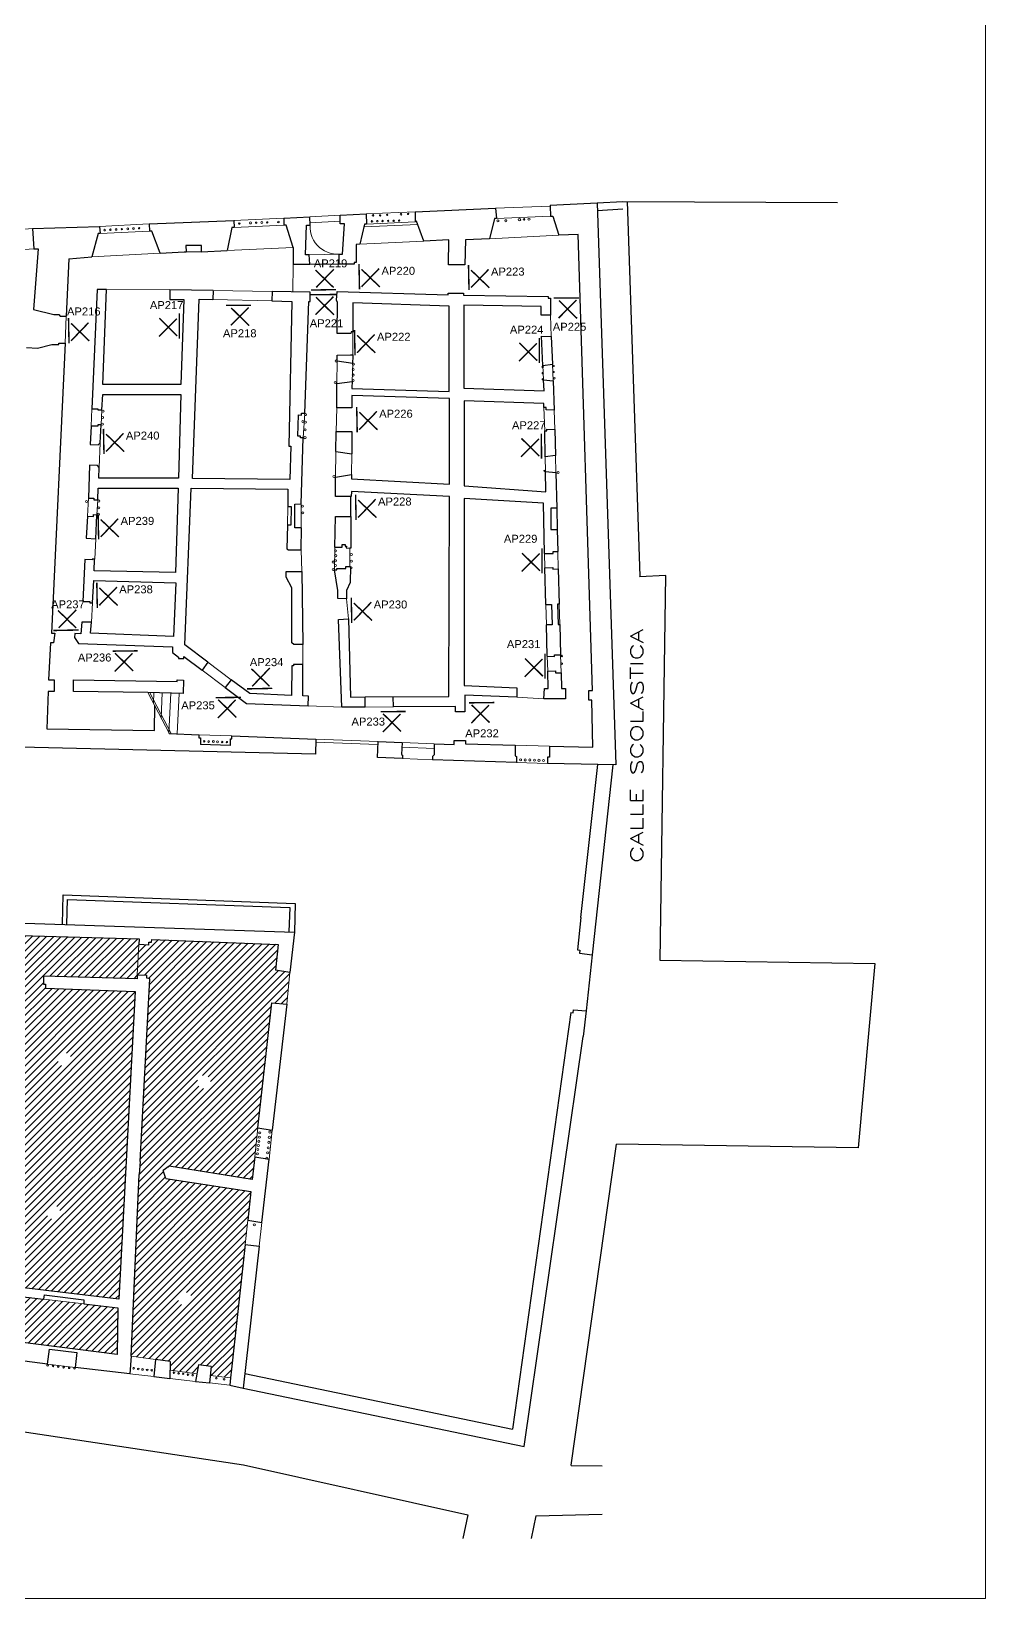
# Model space of a CAD drawing. Header units: millimetres. Extents: x 195 to 76808, y -2861 to 4318.
# Drawn here: x 2607 to 4395, y -2861 to 77 of the extents above; entities that cross this region are included whole.
import ezdxf
from ezdxf.enums import TextEntityAlignment as Align

# ---------------------------------------------------------------- set-up
doc = ezdxf.new("R2010")
doc.units = ezdxf.units.MM
for name, color, linetype, lineweight in [('_sottile', 253, 'Continuous', 5), ('LAMPADINE', 30, 'Continuous', 30), ('muri', 7, 'Continuous', 9)]:
    doc.layers.add(name, color=color, linetype=linetype, lineweight=lineweight)
doc.styles.add('DITTA', font='COMPLEX.SHX', dxfattribs={"height": 60})
doc.styles.add('ducale_200', font='ARIAL.TTF', dxfattribs={"height": 1})

# ---------------------------------------------------------------- blocks, each defined once
blk = doc.blocks.new('re')
at = {"const_width": 0.3}
for points in [[(51.55, 419.05), (51.66, 413.81)], [(55.72, 418.12), (52.08, 414.34)], [(52.09, 417.95), (55.87, 414.31)]]:
    blk.add_lwpolyline(points, dxfattribs=at)

msp = doc.modelspace()

# ---------------------------------------------------------------- hatches: boundary and pattern name
at = {"layer": '_sottile'}
h = msp.add_hatch(dxfattribs=at)
h.set_pattern_fill('ANSI31', color=256, scale=3, style=0)
h.set_pattern_definition([(45, (71721.625, 1407.482), (-6.7351921, 6.7351921), [])])
h.paths.add_polyline_path([(2237.3, -1317.5), (2214.3, -1317.5), (2214.2, -1310), (2209.4, -1310.1), (2207.8, -1443.8), (2212.8, -1443.8), (2212.8, -1436.7), (2235.6, -1436.7)])
h.paths.add_polyline_path([(2213.9, -1384.5, -1), (2217.3, -1384.5, -1)], flags=16)
h.paths.add_polyline_path([(2214.4, -1374.4, -1), (2217.6, -1374.4, -1)], flags=16)
h.paths.add_polyline_path([(2217, -1393.2, -1), (2213.8, -1393.2, -1)], flags=16)
h.paths.add_polyline_path([(2214.2, -1366.5, -1), (2217.4, -1366.5, -1)], flags=16)
h.paths.add_polyline_path([(2217.2, -1402.3, -1), (2214, -1402.3, -1)], flags=16)
h.paths.add_polyline_path([(2214.6, -1359.5, -1), (2217.4, -1359.5, -1)], flags=16)
h.paths.add_polyline_path([(2217.6, -1411.2, -1), (2214, -1411.2, -1)], flags=16)
h.paths.add_polyline_path([(2214.2, -1352, -1), (2217.4, -1352, -1)], flags=16)
h.paths.add_polyline_path([(2217.2, -1419.8, -1), (2213.6, -1419.8, -1)], flags=16)
h.paths.add_polyline_path([(2214.3, -1343.1, -1), (2217.7, -1343.1, -1)], flags=16)
h.paths.add_polyline_path([(2216.8, -1428.9, -1), (2213.2, -1428.9, -1)], flags=16)
h.paths.add_polyline_path([(2214.4, -1333.8, -1), (2217.2, -1333.8, -1)], flags=16)
h.paths.add_polyline_path([(2214.6, -1324.9, -1), (2217.8, -1324.9, -1)], flags=16)
h.paths.add_polyline_path([(2058.3, -1682.4), (2004.2, -1683.3), (2006.6, -1709), (2060.9, -1708.6)])
h.paths.add_polyline_path([(2133.2, -1681.4), (2058.3, -1682.4), (2060.9, -1708.6), (2136.7, -1708.2)])
h.paths.add_polyline_path([(3057.5, -1744.4), (3085.5, -1746.7), (3091, -1687.6), (3064.3, -1683.3), (3069.6, -1634.8), (2832.7, -1625.5), (2832, -1630.8), (2827.2, -1630.5), (2827, -1636.2), (2808.1, -1635.3), (2805.2, -1692), (2823.5, -1692.7), (2823.2, -1698.2), (2828.6, -1699.1), (2810.9, -2042), (2809.1, -2066.4), (2793.6, -2406.9), (2839.4, -2412.8), (2867.2, -2416.4), (2866.7, -2432.8), (2917, -2439.8), (2920.3, -2423.2), (2943.7, -2426.2), (2942.2, -2442.7), (2980.2, -2447.5), (2981.8, -2431.1), (3007.2, -2197.4), (3012.2, -2151.6), (3018, -2098), (2858.6, -2073.9), (2854, -2058.9), (2865.3, -2050.7), (3020.6, -2075.7), (3025.4, -2032.8), (3031.4, -1978.6)])
h.paths.add_polyline_path([(2942.7, -1892.5, -1), (2917.7, -1892.5, -1)], flags=16)
h.paths.add_polyline_path([(2907.1, -2299.3, -1), (2882, -2299.3, -1)], flags=16)
h.paths.add_polyline_path([(2550.7, -1715.5), (2529, -1714.8), (2529.2, -1707), (2526.2, -1706.9), (2526.6, -1691.2), (2584.5, -1692.9), (2584.5, -1708.4), (2581.6, -1708.4), (2581.6, -1715.3), (2574.9, -1715), (2551, -2273.8), (2770.9, -2299.6), (2801.2, -1723.3), (2633.1, -1717.1), (2633.4, -1709.4), (2629.5, -1709.4), (2629.5, -1694.2), (2804.8, -1699.4), (2805.2, -1692), (2808.1, -1635.3), (2808.6, -1624.5), (2382.5, -1612.6), (2375.6, -1686.8), (2478.3, -1689.8), (2478.3, -1705.4), (2475.9, -1705.4), (2475.6, -1712.9), (2330.7, -1708), (2330.5, -1712.1), (2327.6, -1778.1), (2307.3, -2246.6), (2387.7, -2256.2), (2462.9, -2265.2), (2526, -2272.7)])
h.paths.add_polyline_path([(2446.4, -1845.4, -1), (2421.3, -1845.4, -1)], flags=16)
h.paths.add_polyline_path([(2681.7, -1850.8, -1), (2656.7, -1850.8, -1)], flags=16)
h.paths.add_polyline_path([(2425.6, -2132, -1), (2400.5, -2132, -1)], flags=16)
h.paths.add_polyline_path([(2660.9, -2137.5, -1), (2635.8, -2137.5, -1)], flags=16)
h.paths.add_polyline_path([(2214.1, -2131.8), (2190.9, -2131.4), (2188.8, -2179.6), (2212, -2181)], flags=17)
h.paths.add_polyline_path([(2188.8, -2179.6), (2190.9, -2131.4), (2193.3, -2076.4), (2017.2, -2065.1), (2017.8, -2054.1), (2022.6, -2054.1), (2022.6, -2050.9), (2247.9, -2062.3), (2293.5, -2064.3), (2306, -1777.7), (2308.8, -1711.6), (2310, -1684.9), (2231.2, -1682.7), (2226.9, -1837.6), (2204.8, -1837), (2210.6, -1707.7), (2194.1, -1707.8), (2136.7, -1708.2), (2060.9, -1708.6), (2006.6, -1709), (1991.6, -1709.1), (1989.5, -1746.6), (1964.8, -1745.2), (1963.7, -1789.1), (1987.1, -1790.4), (1978.5, -1944.6), (2156.1, -1956.5), (2199.5, -1959.1), (2202.9, -1881), (2225.6, -1881), (2222.9, -1979.2), (1978.2, -1965.5), (1977.4, -1976.7), (1957.1, -1975.3), (1957.1, -1969.5), (1954, -1969.3), (1949, -2038), (1956.1, -2038), (1957.1, -2031.9), (1973.6, -2033), (1972.5, -2048.4), (1972.1, -2062.2), (1969.3, -2116.7), (1966.6, -2167.8), (1964.6, -2207.2), (2138.2, -2226.1), (2136.4, -2247.9), (2068.4, -2239.7), (2062.7, -2315.8), (2182.3, -2330.1)])
h.paths.add_polyline_path([(2099.9, -2178.6, -1), (2124.9, -2178.6, -1)], flags=16)
h.paths.add_polyline_path([(2101.4, -1848, -1), (2126.4, -1848, -1)], flags=16)
h.paths.add_polyline_path([(2526.2, -2289.5), (2308.5, -2262.9), (2307.9, -2276.1), (2284.3, -2277.4), (2293.5, -2064.3), (2247.9, -2062.3), (2247, -2081.1), (2216.3, -2079.4), (2214.1, -2131.8), (2212, -2181), (2205.5, -2337.7), (2281.4, -2344.7), (2282.3, -2324.6), (2305.3, -2330.2), (2304.6, -2346.5), (2522.7, -2372.4), (2523.8, -2352.6), (2544.9, -2353.4), (2545.6, -2375.3), (2767.5, -2403.3), (2769, -2316.1), (2705.4, -2308.6), (2629.3, -2299.7), (2548.4, -2290.3), (2546.7, -2309.1), (2525, -2307.5)])
h.paths.add_polyline_path([(2019, -2037.5), (2695.7, -2037.5), (2695.7, -1991.4), (2019, -1991.4)], flags=9)
h.paths.add_polyline_path([(2019, -2037.5), (2695.7, -2037.5), (2695.7, -1991.4), (2019, -1991.4)], flags=24)

# ---------------------------------------------------------------- linework, layer by layer
for p, q in [((3097.7, -359.9), (3096.7, -412)), ((2866.4, -407.8), (2747.4, -407)), ((2669.9, -508.1), (2672.3, -457.2)), ((3581.2, -495.4), (3579.4, -455.5)), ((3209.4, -529.5), (3209.4, -486.9)), ((3179.1, -628.8), (3177.8, -673.3)), ((2733.9, -740.9), (2736, -694.6)), ((3112.3, -895.5), (3113.4, -935.8)), ((2719.4, -1031), (2721.6, -994.6)), ((3201.2, -1024.8), (3197.7, -987.1)), ((3115.8, -1110.3), (3115.8, -1072.6)), ((3567.4, -1174.3), (3516.5, -1171.4)), ((3125.6, -1187.6), (3188.4, -1190.1)), ((2808.1, -1635.3), (2805.2, -1692)), ((3091, -1687.6), (3085.5, -1746.7))]:
    msp.add_line(p, q, dxfattribs=at)
for points in [[(3234.1, -265.3), (3326, -261.7)], [(3476.6, -254.9), (3579.1, -250.8)], [(2515.1, -300.2), (2608.9, -293.2)], [(2734.8, -289.1), (2827.6, -284.1)], [(2986, -277.9), (3079.9, -273.7)], [(2987, -290.9), (3079.9, -286.7)], [(3128.5, -271.1), (3185.5, -267.9)], [(3185.5, -279.5), (3128.9, -282.3)], [(3330.9, -285.7), (3230.2, -289.9)], [(3235.1, -284.6), (3326, -280.4)], [(3579.7, -269.6), (3478.7, -274.2)], [(2827.6, -297.7), (2735.6, -302.3)], [(3222.3, -322.5), (3342.1, -316.6)], [(3465.5, -312.1), (3595.5, -305.7)], [(2611.7, -331.1), (2517, -338.2)], [(2719.9, -346), (2848, -339)], [(2897.1, -336.9), (2925.4, -336.4)], [(2974, -334.3), (3097.7, -328.5)], [(3183.4, -341.1), (3127.4, -342.1)], [(3183.4, -359.9), (3128.5, -359.9)], [(2947.3, -409.3), (3058, -411.3)], [(2947.2, -426.1), (3057.3, -428.8)], [(3179.8, -540.7), (3179.4, -583.3)], [(3209, -545.6), (3208, -579.5)], [(3208.7, -555.8), (3208.6, -558.7)], [(3565.6, -549.5), (3566.9, -576.9)], [(3583.2, -547), (3584.5, -578.3)], [(2720.2, -630.7), (2718.7, -663.4)], [(2739, -633), (2737.6, -660.9)], [(3119.6, -639), (3116.2, -685.3)], [(3567.3, -628.6), (3569.4, -672.2)], [(3586.7, -633.4), (3587.9, -669.8)], [(3177.4, -710.8), (3176.9, -758.9)], [(3207.2, -715.2), (3206.9, -753.8)], [(3569.5, -721), (3570.1, -749)], [(3588.9, -718.3), (3589.7, -750.8)], [(2713.9, -798.6), (2711.9, -832.4)], [(2731.3, -801.5), (2729.8, -829.9)], [(3087.2, -814.1), (3086.8, -849.3)], [(3112.7, -809), (3112.7, -854)], [(2727.4, -874.5), (2725.6, -912.5)], [(3175.3, -890.2), (3174.7, -932.6)], [(3203.6, -926.6), (3203.6, -892.1)], [(3568.7, -901.9), (3569.4, -928.9)], [(3593.5, -898.1), (3594.3, -931.1)], [(3571.2, -997.6), (3572.2, -1035.6)], [(3596, -996.9), (3597, -1035.3)], [(2937.7, -1105.8), (2981.5, -1138.7)], [(3573.7, -1094.8), (3574.5, -1122.6)], [(3598.5, -1091.8), (3599.4, -1125.6)], [(2970, -1153.3), (2926.7, -1120.8)], [(2825.2, -1162.9), (2864.9, -1239.1)], [(2829, -1163), (2868.7, -1239.8)], [(2836.5, -1163.1), (2835.6, -1182)], [(2852.2, -1163.5), (2850.1, -1210.1)], [(2868, -1163.9), (2864.6, -1238.5)], [(2883.7, -1164.3), (2880.3, -1240.3)], [(3232.3, -1170.8), (3285.1, -1170.5)], [(3285.3, -1189.6), (3232.4, -1190.2)], [(2921.4, -1241.9), (2920.7, -1241.9), (2982.5, -1244.2)], [(3139.9, -1255.5), (3256.3, -1260)], [(3140.1, -1250.2), (3256.5, -1254.7)], [(3301.6, -1256.4), (3362, -1258.7)], [(3513.7, -1261.6), (3577.9, -1263.3)], [(3301.1, -1265.2), (3361.8, -1267.6)], [(3302.6, -1286.5), (3358.5, -1288.6)], [(3515.8, -1293.8), (3573.8, -1295.6)], [(3031.4, -1978.6), (3025.4, -2032.8)], [(3058.4, -1983.3), (3052.3, -2037.2)], [(3012.2, -2151.6), (3007.2, -2197.4)], [(3038.9, -2155.9), (3033.9, -2200.3)], [(2629.3, -2299.7), (2705.4, -2308.6)], [(2839.4, -2412.8), (2793.6, -2406.9)], [(2636.8, -2421.8), (2688.8, -2427.8)], [(2917, -2439.8), (2866.7, -2432.8)], [(2836.4, -2444.9), (2791.5, -2439.7)], [(2866.2, -2448.3), (2914.2, -2453.9)], [(2940.9, -2456.9), (2978.9, -2461.3)], [(2942.2, -2442.7), (2980.2, -2447.5)]]:
    msp.add_lwpolyline(points, dxfattribs=at)
for centre, radius in [((3312.8, -265.6), 1.36), ((2765.6, -294.7), 1.57), ((2776.5, -294.2), 1.31), ((2787.4, -293.6), 1.7), ((2798.2, -293.1), 1.57), ((2808.7, -292.5), 1.33), ((2996.5, -283.7), 1.44), ((3017.6, -282.6), 1.89), ((3028.1, -282.3), 1.35), ((3038.7, -281.8), 1.76), ((3048.8, -281.6), 1.39), ((3069.8, -280.8), 1.56), ((3245, -279.6), 1.44), ((3247.2, -268.4), 1.43), ((3255.2, -279.2), 1.35), ((3260.4, -268.4), 1.35), ((3265.1, -278.9), 1.32), ((3273.4, -267.4), 1.19), ((3275.4, -278.6), 1.29), ((3285.7, -278.4), 1.36), ((3295.9, -278.1), 1.18), ((3299.6, -266.2), 1.56), ((3481.2, -278.5), 1.98), ((3496.1, -278.3), 1.9), ((3521.4, -276.4), 2.45), ((3530.1, -275.8), 1.63), ((3539.4, -275.5), 1.9), ((2744.1, -296), 1.58), ((2754.9, -295.3), 1.52), ((3177.9, -541.4), 1.97), ((3210, -557.3), 1.97), ((3210.6, -547.2), 1.97), ((3565, -552.1), 1.36), ((3585.4, -550.5), 1.46), ((3176, -581.5), 1.97), ((3210, -567.6), 1.97), ((3210, -577.9), 1.97), ((3565.3, -564.1), 1.36), ((3565.3, -575.7), 1.36), ((3585.7, -561.9), 1.09), ((3586.7, -573.8), 1.65), ((2740.3, -647.2), 1.97), ((2741.1, -635.4), 1.97), ((3120.7, -641.8), 1.97), ((2739.9, -659.6), 1.97), ((3115.4, -654.6), 1.97), ((3119.9, -670.2), 1.97), ((3120.2, -656), 1.97), ((3119.6, -685), 1.97), ((3174, -757.7), 1.97), ((3568.8, -747.5), 1.36), ((3593.8, -750.5), 1.9), ((2710.3, -804.6), 1.97), ((2733.1, -816.6), 1.97), ((2733.3, -803.8), 1.97), ((3114.9, -813.5), 1.97), ((2732.3, -828.8), 1.97), ((3115.4, -825.9), 1.97), ((3176.8, -897), 1.97), ((3177.1, -906.2), 1.97), ((3206.4, -904), 1.97), ((3172.3, -918.2), 1.97), ((3172.6, -932), 1.97), ((3176.5, -915.7), 1.97), ((3176.8, -924.6), 1.97), ((3206.1, -929.1), 1.97), ((3206.4, -916.5), 1.97), ((3600.9, -1108.7), 1.46), ((3600.9, -1094.3), 1.36), ((2930.7, -1254.2), 1.38), ((2939, -1254.6), 1.53), ((2947.8, -1254.6), 1.83), ((2955.9, -1255.3), 1.84), ((2964.5, -1255.6), 1.38), ((2973.2, -1255.7), 1.41), ((3523.7, -1288.8), 1.97), ((3532.1, -1289.2), 1.97), ((3541, -1289.2), 1.97), ((3549.8, -1289.4), 1.97), ((3558.1, -1289.8), 1.97), ((3566.7, -1290.2), 1.97), ((3034, -1996.3), 1.97), ((3034.8, -1988.2), 1.97), ((3052.8, -1996.4), 1.97), ((3054, -1986.5), 1.97), ((3030.3, -2027.5), 1.97), ((3031.2, -2019.4), 1.97), ((3032.2, -2011.8), 1.97), ((3033, -2003.9), 1.97), ((3049.7, -2025.5), 1.97), ((3050.7, -2016.1), 1.97), ((3051.7, -2005.9), 1.97), ((3048, -2035.4), 1.97), ((3024.6, -2160.5), 2.17), ((2637.1, -2423.9), 1.52), ((2647.4, -2425.1), 1.35), ((2657.2, -2426.3), 1.52), ((2667.3, -2427.6), 1.56), ((2677.6, -2428.5), 1.44), ((2687.6, -2429.6), 1.45), ((2798.4, -2429.2), 1.56), ((2807.1, -2430.7), 1.56), ((2815.3, -2431.5), 1.66), ((2823.9, -2432.6), 1.72), ((2832.4, -2433.1), 1.52), ((2874, -2437.5), 1.44), ((2882.8, -2439), 1.51), ((2891.5, -2439.8), 1.23), ((2900.3, -2441.2), 1.52), ((2909.1, -2442.3), 1.36), ((2953.6, -2447.9), 1.52), ((2968, -2450.1), 1.52)]:
    msp.add_circle(centre, radius, dxfattribs=at)
msp.add_arc((3180.8, -289.3), 51.8, 177.1912, 280.4704, dxfattribs=at)
at = {"layer": 'muri', "linetype": 'ByBlock', "lineweight": 30}
for p, q in [((3715, -242.4), (4117.7, -244.4)), ((3723.3, -242.4), (3747, -944.9)), ((3205.6, -832.7), (3205.6, -795)), ((3747.3, -945.2), (3747, -944.9)), ((3747.3, -945.2), (3795, -943)), ((3795.2, -943.3), (3784.8, -1664.5)), ((3795.2, -943.3), (3795, -943)), ((3636.8, -1584.3), (3668.2, -1297.6)), ((3657.7, -1654.4), (3646.3, -1759.3)), ((3784.8, -1664.5), (4187.6, -1670.4)), ((4187.6, -1670.4), (4156, -2015.9)), ((3618.1, -1762.5), (3508.5, -2543.8)), ((3618.4, -2611.3), (3703.3, -2009.6)), ((3703.6, -2009.4), (3703.3, -2009.6)), ((4156, -2015.9), (3703.6, -2009.4)), ((3033.9, -2200.3), (3003.8, -2466.5)), ((2978.6, -2461.3), (3003.8, -2466.5)), ((3006.9, -2439.4), (3508.5, -2543.8)), ((3618.6, -2611.6), (3618.4, -2611.3)), ((3618.6, -2611.6), (3676.8, -2612.4)), ((3552.3, -2706.2), (3543.6, -2748.4)), ((3552.3, -2706.2), (3676.8, -2702.8))]:
    msp.add_line(p, q, dxfattribs=at)
at = {"layer": 'muri'}
msp.add_lwpolyline([(195.2, -2861.2), (195.2, 108.8), (4395.2, 108.8), (4395.2, -2861.2)], close=True, dxfattribs=at)
at = {"layer": 'muri', "linetype": 'ByBlock', "lineweight": 30}
for points in [[(3326, -261.7), (3476.6, -254.9)], [(3326, -261.7), (3326, -280.4)], [(3476.6, -254.9), (3478.7, -274.2)], [(3579.1, -249.5), (3667.2, -244.9), (3702.3, -1298.3), (3668.2, -1297.6)], [(3579.1, -249.5), (3579.1, -250.8)], [(3579.1, -250.8), (3579.7, -269.6)], [(3667.2, -244.9), (3715, -242.4)], [(3715.5, -256.6), (3667.7, -260)], [(2608.9, -293.2), (2734.8, -289.1)], [(2608.9, -293.2), (2611.7, -331.1)], [(2734.8, -289.1), (2735.6, -302.3)], [(2827.6, -284.1), (2986, -277.9)], [(2827.6, -284.1), (2828.3, -297.7)], [(2987, -290.9), (2982.3, -291.3), (2974, -334.3)], [(2986, -277.9), (2987, -290.9)], [(3079.9, -273.7), (3128.5, -271.1)], [(3079.9, -273.7), (3079.9, -286.7)], [(3097.7, -328.5), (3084.1, -286.7), (3079.9, -286.7)], [(3097.7, -328.5), (3097.7, -359.9), (3128.5, -359.9), (3127.4, -342.1), (3120.6, -342.1), (3122.7, -286.9), (3129, -286.7), (3128.5, -271.1)], [(3222.3, -322.5), (3215.8, -322.8), (3215.8, -356.7), (3211.6, -356.7), (3211.6, -359.9), (3183.4, -359.9), (3183.4, -341.1), (3190.2, -341.1), (3193.8, -284.1), (3185.5, -284.1), (3185.5, -267.9), (3234.1, -265.3)], [(3235.1, -284.6), (3231.4, -284.6), (3222.3, -322.5)], [(3234.1, -265.3), (3235.1, -284.6)], [(3342.1, -316.6), (3328.7, -279.4), (3326, -280.4)], [(3478.7, -274.2), (3474.5, -274.2), (3465.5, -312.1)], [(3579.7, -269.6), (3583.8, -269.6), (3595.5, -305.7)], [(2735.6, -302.3), (2732.3, -302.5), (2719.9, -346), (2719.9, -346)], [(2848, -339), (2832.3, -297.7), (2827.6, -297.7)], [(3465.5, -312.1), (3420.5, -314.3), (3418.9, -360.8), (3388.6, -360.8), (3389.1, -314.3), (3342.1, -316.6)], [(3577.9, -1263.3), (3659.3, -1265.4), (3657.2, -1176.9), (3651.5, -1176.9), (3651.5, -1158.7), (3658.2, -1158.7), (3631.6, -303.9), (3595.5, -305.7)], [(2611.7, -331.1), (2619.3, -331.1), (2611, -444.9), (2649, -454), (2658.1, -454), (2660.5, -457.3), (2672.3, -457.2)], [(2677.3, -349.7), (2672.3, -457.2)], [(2677.3, -349.7), (2719.9, -346)], [(2848, -339), (2893.2, -336.9), (2897.1, -336.7)], [(2925.4, -336.4), (2925.4, -324.9), (2896.6, -324.9), (2897.1, -336.9)], [(2925.4, -336.4), (2974, -334.3)], [(2947.3, -409.3), (2866.4, -407.8), (2866.1, -426), (2892.3, -426), (2887.2, -585.4), (2740.7, -585.4), (2747.4, -407), (2730.3, -407), (2730, -407.3), (2720.2, -630.7)], [(2937.7, -1105.8), (2894.6, -1073.4), (2906, -779.7), (3087.7, -781.4), (3087.2, -814.1), (3094, -814.1), (3093.2, -849.3), (3086.8, -849.3), (3085.5, -893.4), (3088.9, -895.5), (3112.3, -895.5), (3113.1, -854), (3100.4, -854), (3100.4, -809.4), (3112.7, -809), (3116.2, -685.3), (3111.5, -685.2), (3111.5, -682.3), (3106, -682.3), (3107.3, -642.4), (3113.2, -642.6), (3113.2, -639), (3119.6, -639), (3126.5, -430), (3129, -430), (3129, -412.6), (3058, -411.3)], [(2947.3, -409.3), (2947.2, -426.1)], [(3058, -411.3), (3057.3, -428.8)], [(3208.1, -577.7), (3207.6, -593.1), (3390, -598.3), (3390, -438.5), (3209.3, -432.5), (3209.3, -486.9), (3206.3, -486.9), (3205.6, -490), (3179.6, -490), (3180.8, -431.9), (3178.4, -427.6), (3179.6, -411.3), (3388, -417.3), (3388, -414.3), (3416.4, -414.3), (3416.4, -417.9), (3575.2, -420.4), (3575.1, -423.4), (3579.4, -423.5), (3579.4, -455.5), (3562.4, -455.5), (3562.4, -439.1), (3417.1, -436.7), (3417.1, -592.3), (3567.9, -597.1), (3566.9, -576.9)], [(3057.3, -428.8), (3095, -429.7), (3089.4, -701), (3093.3, -701), (3091.1, -763.2), (2909.1, -761.5), (2921.5, -425.5)], [(2921.5, -425.5), (2947.2, -426.1)], [(3565.6, -549.5), (3563, -494.8), (3581.2, -495.4), (3583.2, -547)], [(2597.5, -516.2), (2618.6, -517)], [(2618.6, -517), (2645.3, -510.3), (2658.1, -510.3), (2658.1, -508.1), (2669.9, -508.1)], [(2669.9, -508.1), (2644.4, -1051.3), (2650.6, -1051.3), (2648, -1069.4), (2642.8, -1069.4), (2639.2, -1138.8), (2649.6, -1138.8), (2649.6, -1160.8), (2638.1, -1160.8), (2636, -1230.8), (2837.8, -1233.9), (2838.3, -1186.9)], [(3179.7, -542.3), (3179.8, -530.1), (3205.2, -529.5), (3209.4, -529.5), (3208.9, -548.3)], [(3179.7, -540.7), (3209, -545.6)], [(3565.6, -549.5), (3583.2, -547)], [(3206.9, -753.8), (3206.9, -762.3), (3390.4, -772), (3390.4, -611.9), (3207.6, -605.8), (3207.6, -628.8), (3179.1, -628.8), (3179.4, -583.3)], [(3179.4, -583.3), (3208, -579.5)], [(3208.4, -566.5), (3208.3, -568.6)], [(3566.9, -576.9), (3584.5, -578.3)], [(3584.5, -578.3), (3586.7, -633.4)], [(2739, -633), (2740.7, -604.1), (2886.7, -604.1), (2882.5, -761.2), (2733.4, -761.2), (2733.9, -740.9), (2730.5, -737.5), (2716, -736.6), (2713.9, -798.6)], [(3567.3, -620.7), (3417.7, -615.9), (3417.7, -775.4), (3571, -786.3), (3570.1, -747.3)], [(2720.2, -630.7), (2731.3, -630.9), (2731.3, -632.6), (2739, -633.1)], [(3567.3, -628.6), (3567.3, -620.7)], [(3586.7, -633.4), (3571.5, -632.8), (3571.5, -628.6), (3567.3, -628.6)], [(2718.7, -663.4), (2717.2, -697.6), (2732.1, -698.3), (2736, -694.6), (2737.6, -660.9)], [(2737.6, -660.9), (2731.3, -660.8), (2731.2, -663.4), (2718.7, -663.4)], [(3177.4, -710.8), (3177.8, -673.3), (3207.5, -673.6), (3207.2, -715.2)], [(3569.4, -672.2), (3572.7, -672.1), (3572.7, -669.1)], [(3569.5, -721), (3569.4, -672.2)], [(3572.7, -669.1), (3587.9, -669.8)], [(3587.9, -669.8), (3588.9, -718.3)], [(3177.4, -710.8), (3207.2, -715.2)], [(3588.9, -718.3), (3569.5, -721)], [(3285.1, -1170.5), (3389, -1170.1), (3390.4, -795), (3206.9, -785.9), (3206.4, -795), (3176.6, -795), (3176.9, -758.9)], [(3176.9, -758.9), (3206.9, -753.8)], [(3589.7, -750.8), (3570.1, -749)], [(3589.7, -750.8), (3591.4, -817)], [(2731.3, -801.5), (2732.2, -779.5), (2882, -779.9), (2877, -937.9), (2724.6, -934.5), (2725.1, -912.5), (2721.6, -912.3), (2721.5, -914.2), (2707.1, -913.5), (2703.4, -992), (2716.5, -992), (2716.5, -994.6), (2721.6, -994.6), (2723.7, -953), (2877.4, -957.2), (2873.1, -1057.8), (2717.8, -1051.2), (2719.4, -1031), (2715.6, -1030.7), (2715.6, -1030.7), (2701.6, -1030.7), (2699.5, -1052.7), (2688, -1052.1), (2687.7, -1059.5), (2695.2, -1071.1), (2871, -1077.1), (2871, -1087.7), (2882.5, -1096.2), (2882.5, -1099.1), (2892.7, -1099.1), (2892.7, -1095.3), (2926.7, -1120.8)], [(2713.9, -798.6), (2724.1, -798.7), (2724.1, -801.4), (2731.3, -801.5)], [(3568.7, -901.9), (3566.3, -807.8), (3417.9, -799.3), (3417.8, -1149.6), (3516.5, -1153.9), (3516.5, -1171.4), (3419, -1167.8), (3419, -1198.7), (3401.4, -1198.7), (3401.4, -1189), (3285.3, -1189.6)], [(3591.4, -817), (3580.4, -817), (3580.4, -857.2), (3592.4, -857.2)], [(3591.4, -817), (3592.4, -857.2)], [(2711.9, -832.4), (2709.4, -873.4), (2727.4, -874.5), (2729.8, -829.9)], [(2711.9, -832.4), (2723.1, -833.1), (2723.1, -829.2), (2729.8, -829.9)], [(3175.3, -890.2), (3176.5, -832.7)], [(3176.5, -832.7), (3205.6, -832.7), (3205.6, -892.1), (3203.6, -892.1)], [(3592.4, -857.2), (3593.5, -898.1)], [(3175.3, -890.2), (3189.2, -890.4), (3189.2, -885.4), (3195, -885.5), (3194.9, -888.3), (3197.1, -888.3), (3197, -891.7), (3203.6, -892.1)], [(3568.7, -901.9), (3584.7, -901.9), (3584.7, -898.1), (3593.5, -898.1)], [(3113.4, -935.8), (3115.8, -1072.6), (3098.8, -1072.6), (3095.2, -1069.6), (3095.2, -966.7), (3084.3, -946.7), (3084.3, -935.8), (3113.4, -935.8)], [(3174.7, -932.6), (3179.4, -932.7), (3179.5, -930.3), (3196.3, -930.5), (3196.3, -926.3), (3203.6, -926.3)], [(3197.7, -987.1), (3181.4, -986.5), (3181.4, -971.4), (3174.7, -932.6)], [(3203.6, -926.6), (3205, -926.6), (3204.4, -956.8), (3197.7, -971.4), (3197.7, -987.1)], [(3569.4, -928.9), (3584.2, -928.6), (3584.2, -931.3), (3594.3, -931.1)], [(3571.2, -997.6), (3569.4, -928.9)], [(3594.3, -931.1), (3596, -996.9)], [(3571.2, -997.6), (3581.5, -997.6), (3582.6, -1035.6), (3572.2, -1035.6)], [(3596, -996.9), (3592.8, -996.9), (3593.8, -1035.4), (3597, -1035.3)], [(3182.4, -1026), (3201.2, -1024.8), (3205, -1171.2), (3232.3, -1170.8)], [(3232.4, -1190.2), (3188.4, -1190.1), (3182.4, -1026)], [(3573.7, -1094.8), (3572.2, -1035.6)], [(3597, -1035.3), (3598.5, -1091.8)], [(2937.7, -1105.8), (2926.7, -1120.8)], [(2970, -1153.3), (3009.8, -1183.1), (3125.6, -1187.6), (3126, -1169.3), (3115.8, -1169.1), (3115.8, -1110.3), (3098, -1109.9), (3098, -1112.9), (3095, -1112.9), (3094.6, -1168.5), (3016, -1164.6), (2981.5, -1138.7)], [(3573.7, -1094.8), (3587.4, -1095), (3587.4, -1091.8), (3598.5, -1091.8)], [(2981.5, -1138.7), (2970, -1153.3)], [(3599.4, -1125.6), (3600.1, -1155.5), (3608, -1155.5), (3608, -1174.3), (3567.4, -1174.3), (3568.6, -1154.9), (3575.3, -1154.9), (3574.5, -1122.6)], [(3574.5, -1122.6), (3589, -1121.8), (3589, -1125.6), (3599.4, -1125.6)], [(3232.4, -1190.2), (3232.3, -1170.8)], [(3285.3, -1189.6), (3285.1, -1170.5)], [(2297.7, -1252.7), (2303.1, -1252.8), (2303.5, -1258.8), (2312.5, -1259.2), (2310.8, -1340), (2322.6, -1340.3), (2322.6, -1394.9), (2310.5, -1396.2), (2309.5, -1532.3), (2293.8, -1532.3), (2293.8, -1547.4), (2308.5, -1547.7), (2308.8, -1607.3), (2318.9, -1606.9), (2320.3, -1610.9), (2808.6, -1624.5)], [(2333.3, -1258.9), (2331.5, -1586), (3099.7, -1611.7), (3091, -1687.6), (3064.3, -1683.3)], [(3140.1, -1250.2), (3139.1, -1278), (2480, -1262.4)], [(2864.6, -1238.5), (2865.2, -1239.7), (2920.7, -1241.8)], [(2920.7, -1241.8), (2920.7, -1247.6), (2923.7, -1247.6), (2923.7, -1260)], [(2979.9, -1261.9), (2979.9, -1261.9), (2923.7, -1260)], [(2979.9, -1261.9), (2980.3, -1249.6), (2982.5, -1249.6), (2982.5, -1244.2)], [(2982.5, -1244.2), (3140.1, -1250.2)], [(3302.6, -1286.5), (3255.3, -1284.4), (3256.5, -1254.7)], [(3256.5, -1254.7), (3301.6, -1256.4)], [(3301.6, -1256.4), (3300.3, -1278.6), (3302.4, -1280.1), (3302.6, -1286.5)], [(3362, -1258.7), (3361.6, -1279.8), (3358.5, -1282.5), (3358.5, -1288.6)], [(3362, -1258.7), (3399.3, -1260.2), (3399.3, -1252.9), (3420.2, -1252.9), (3420.2, -1259.1), (3513.7, -1261.6)], [(3513.7, -1261.6), (3513.3, -1281.5), (3516, -1282.8), (3515.8, -1293.8)], [(3515.8, -1293.8), (3358.5, -1288.6)], [(3577.9, -1263.3), (3577.9, -1284.2), (3573.8, -1284.1), (3573.8, -1295.6)], [(3668.2, -1297.6), (3573.8, -1295.6)], [(3696.8, -1298.1), (3657.7, -1654.4)], [(2665.1, -1597.2), (2666.7, -1542.2), (3100.9, -1557.9), (3099.7, -1611.7)], [(2673.2, -1597.4), (2674.6, -1550.6), (3091.2, -1565.8), (3089.5, -1611.4)], [(3636.8, -1584.3), (3630.6, -1645), (3634.8, -1645.4), (3634, -1651.2), (3657.7, -1654.4)], [(2808.6, -1624.5), (2808.1, -1635.3)], [(2827, -1636.2), (2808.1, -1635.3)], [(2827, -1636), (2827.2, -1630.5), (2832, -1630.8), (2832.7, -1625.5), (3069.6, -1634.8), (3064.3, -1683.3)], [(2805.2, -1692), (2804.8, -1699.4), (2629.5, -1694.2)], [(2629.5, -1694.2), (2629.5, -1709.4), (2633.4, -1709.4), (2633.1, -1717.1)], [(2805.2, -1692), (2823.5, -1692.7)], [(2810.9, -2042), (2828.6, -1699.1), (2823.2, -1698.2), (2823.5, -1692.7)], [(2633.1, -1717.1), (2801.2, -1723.3), (2770.9, -2299.6), (2551, -2273.8), (2574.9, -1715)], [(3031.4, -1978.6), (3057.4, -1744.5), (3057.7, -1744.4), (3085.5, -1746.7), (3058.4, -1983.3)], [(3618.1, -1762.5), (3618.1, -1762.5), (3622.3, -1763), (3622.8, -1757.2), (3646.3, -1759.3)], [(3646.3, -1759.3), (3641, -1807.5)], [(3003.8, -2466.5), (3530.5, -2576.1), (3641, -1807.5)], [(3031.4, -1978.6), (3058.4, -1983.3)], [(2810.9, -2042), (2809.1, -2066.4)], [(2865.3, -2050.7), (2854, -2058.9)], [(3025.4, -2032.8), (3020.6, -2075.7), (2865.3, -2050.7)], [(3025.4, -2032.8), (3052.3, -2037.2)], [(3038.9, -2155.9), (3052.3, -2037.2)], [(2793.6, -2406.9), (2809.1, -2066.4)], [(2858.6, -2073.9), (2854, -2058.9)], [(2858.6, -2073.9), (3018, -2098)], [(3018, -2098), (3012.2, -2151.6)], [(3012.2, -2151.6), (3038.9, -2155.9)], [(3007.2, -2197.4), (2981.8, -2431.1)], [(3007.2, -2197.4), (3033.9, -2200.3)], [(2308.5, -2262.9), (2526.2, -2289.5), (2525, -2307.5), (2546.7, -2309.1), (2548.4, -2290.3), (2629.3, -2299.7)], [(2705.4, -2308.6), (2769, -2316.1), (2767.5, -2403.3), (2545.6, -2375.3), (2544.9, -2353.4), (2523.8, -2352.6), (2522.7, -2372.4), (2304.6, -2346.5), (2305.3, -2330.2)], [(2630.7, -2291.6), (2629.7, -2299.7)], [(2630.7, -2291.6), (2705.4, -2300.9)], [(2705.4, -2300.9), (2705.2, -2308.6)], [(2636.8, -2421.8), (2445.2, -2396.6)], [(2636.8, -2421.8), (2640.7, -2393.4), (2692.3, -2399.7), (2688.8, -2427.8)], [(2793.6, -2406.9), (2791.5, -2439.7)], [(2791.5, -2439.7), (2688.8, -2427.8)], [(2839.4, -2412.8), (2836.4, -2444.9)], [(2867.2, -2416.4), (2839.4, -2412.8)], [(2867.2, -2416.4), (2866.2, -2448.3)], [(2920.3, -2423.2), (2914.2, -2453.9)], [(2943.7, -2426.2), (2920.3, -2423.2)], [(2943.7, -2426.2), (2940.9, -2456.9)], [(2981.8, -2431.1), (2980.2, -2447.5)], [(1950.1, -2451.4), (3004.5, -2610.2)], [(2836.4, -2444.9), (2866.2, -2448.3)], [(2914.2, -2453.9), (2940.9, -2456.9)], [(2980.2, -2447.5), (2978.6, -2461.3)], [(3004.5, -2610.2), (3424.6, -2704.3), (3415.5, -2748.4)]]:
    msp.add_lwpolyline(points, dxfattribs=at)
msp.add_lwpolyline([(2825.2, -1162.9), (2685.7, -1160.8), (2685.7, -1138.8), (2880.3, -1142), (2880.3, -1138.9), (2891.8, -1139.4), (2891.3, -1164.5), (2825.2, -1162.9)], close=True, dxfattribs=at)

# ---------------------------------------------------------------- block references
at = {"layer": 'LAMPADINE', "zscale": 9.033835601794319}
for p, xscale, yscale, rotation in [((6916.3, -874.1), 9.033835601794294, 9.033835601794294, 90), ((6745.2, 115.4), -9.033835601794276, 9.033835601794276, 91.31643900404926), ((6904.1, 135.7), -9.033835601794276, 9.033835601794276, 91.31643900404926), ((7359.6, 129.2), -9.033835601794276, 9.033835601794276, 91.31643900404941), ((3434.2, -4226.1), -9.033835601794395, 9.03383560179418, 1.279301135892927), ((4108.9, -4272.3), -9.033835601794395, 9.03383560179418, 1.279301135892927), ((4112.8, -4451.5), -9.033835601794395, 9.03383560179418, 1.279301135892927), ((4114, -4666.5), -9.033835601794395, 9.03383560179418, 1.279301135892927), ((6433.8, -1512.2), 9.033835601794408, 9.03383560179418, 90), ((-975.1, -585.2), 9.033835601794344, 9.03383560179418, 269.4895509031202), ((6796.4, -1621.6), 9.033835601794408, 9.03383560179418, 90), ((4119.6, -4864), -9.0338356017944, 9.03383560179418, 1.279301135894366), ((-781.7, -672.4), 9.033835601794344, 9.03383560179418, 269.4895509031202), ((-472.8, -698.8), 9.033835601794344, 9.03383560179418, 269.4895509031206), ((-307, -682.1), 9.033835601794344, 9.03383560179418, 269.4895509031206)]:
    msp.add_blockref('re', p, dxfattribs=dict(at, xscale=xscale, yscale=yscale, rotation=rotation))
at = {"layer": 'LAMPADINE', "yscale": 9.03383560179418, "zscale": 9.033835601794319}
for p, xscale in [((2755.1, -4145.3), 9.033835601794294), ((2960.3, -4146.8), 9.033835601794294), ((2210.7, -4246.6), 9.033835601794323), ((2746.7, -4268.9), 9.033835601794294), ((2750.8, -4413.1), 9.033835601794294), ((2276.2, -4454.1), 9.033835601794294), ((2748.7, -4577.7), 9.033835601794294), ((2266.2, -4614.1), 9.033835601794294), ((2263.7, -4742.4), 9.033835601794294), ((2740.6, -4770.7), 9.033835601794294)]:
    msp.add_blockref('re', p, dxfattribs=dict(at, xscale=xscale))

# ---------------------------------------------------------------- texts
at = {"layer": 'LAMPADINE', "color": 150, "char_height": 15, "width": 767, "attachment_point": 1, "line_spacing_factor": 0.75, "style": 'ducale_200'}
for s, insert in [('AP219', (3136.1, -350.8)), ('AP220', (3263, -364.8)), ('AP223', (3468.2, -366.2)), ('AP216', (2673.6, -440.9)), ('\\pxt3.6135;AP217', (2828.9, -429)), ('AP221', (3128.5, -463.1)), ('AP225', (3584, -469.6)), ('AP218', (2965.9, -481.8)), ('AP222', (3254.5, -488.4)), ('\\pxt3.6135;AP224', (3503.6, -475.1)), ('AP226', (3258.6, -632.6)), ('AP240', (2784, -673.6)), ('\\pxt3.6135;AP227', (3507.5, -654.3)), ('AP228', (3256.5, -797.2)), ('AP239', (2774.1, -833.5)), ('\\pxt3.6135;AP229', (3492.3, -867)), ('AP238', (2771.5, -961.8)), ('AP237', (2643.9, -989.9)), ('AP230', (3248.4, -990.2)), ('\\pxt3.6135;AP231', (3497.9, -1064.5)), ('AP236', (2693.9, -1089.6)), ('AP234', (3016.2, -1098.3)), ('AP235', (2887.7, -1179.2)), ('AP233', (3206.7, -1209.7)), ('AP232', (3419.9, -1231.7))]:
    msp.add_mtext(s, dxfattribs=dict(at, insert=insert))
at = {"layer": 'muri', "style": 'DITTA', "width": 1.5}
msp.add_text('CALLE SCOLASTICA', height=23.624, rotation=90, dxfattribs=at).set_placement((3753.1, -1262.6), align=Align.CENTER)

doc.saveas('drawing.dxf')
